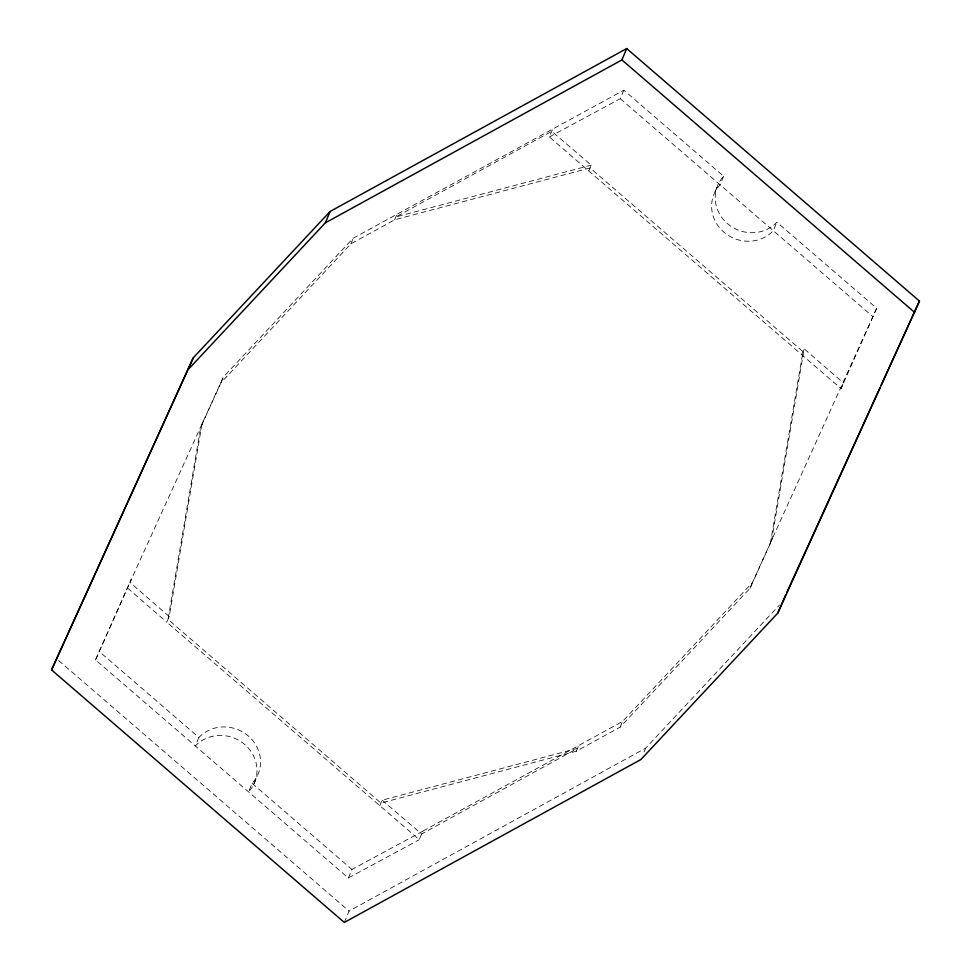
<?xml version="1.0" encoding="UTF-8"?>
<svg xmlns="http://www.w3.org/2000/svg" width="971" height="971" viewBox="0 0 971 971"><rect width="100%" height="100%" fill="white"/><g stroke="black" fill="none" stroke-linecap="round" stroke-linejoin="round"><path stroke-width="0.73" stroke-dasharray="4.86 3.64" d="M203.121 421.511L200.73 427.191L168.007 619.364L380.923 803.029L576.349 751.202L620.178 727.121L750.037 588.244L772.661 538.116M169.209 616.524L129.968 582.394L223.354 377.076L353.213 238.198L623.843 90.169L723.638 176.261A35.381 33.16 22.8 0 0 727.437 223.621A35.381 33.16 22.8 0 0 776.873 222.177L876.679 308.268L752.428 582.564L622.569 721.441L422.834 831.164L419.254 839.684L166.818 622.205L169.209 616.524L201.932 424.351M770.27 543.809L802.993 351.636L590.077 167.971L394.651 219.798L350.822 243.879L220.963 382.756L200.73 427.191M771.46 540.956L804.182 348.795L843.423 382.914M95.522 659.892L131.17 579.553L95.522 659.892L348.358 877.99L419.254 839.684M220.963 382.756L223.354 377.076M350.822 243.879L353.213 238.198M394.651 219.798L397.042 214.118M198.909 737.462L195.329 745.983A35.381 33.16 22.8 0 1 244.753 744.539A35.381 33.16 22.8 0 1 248.552 791.899L252.132 783.366A35.381 33.16 22.8 0 0 248.333 736.018A35.381 33.16 22.8 0 0 198.909 737.462L99.103 651.371M253.552 784.799L257.133 776.278M876.679 308.268L841.032 388.606L549.355 136.996L552.936 128.475M588.887 170.811L591.278 165.131L551.746 131.316L395.852 216.958L591.278 165.131M549.355 136.996L620.251 98.69L623.843 90.169M348.358 877.99L351.939 869.458L422.834 831.164M379.722 805.869L382.113 800.189L577.539 748.362L421.645 834.004L382.113 800.189M344.304 922.45L349.087 911.077L645.666 748.156L779.47 605.054M715.057 191.882L718.649 183.361M723.638 176.261L720.057 184.781A35.381 33.16 22.8 0 0 723.856 232.142A35.381 33.16 22.8 0 0 773.292 230.697L776.873 222.177M576.349 751.202L578.728 745.522M620.178 727.121L622.569 721.441M801.791 354.476L804.182 348.795M644.076 751.942L645.666 748.156M750.037 588.244L752.428 582.564M841.032 388.606L844.612 380.074M620.251 98.69L873.087 316.789M252.132 783.366L351.939 869.458M58.624 660.523L349.087 911.077M127.577 588.086L166.818 622.205"/><path stroke-width="1.46" d="M51.548 669.917L193.229 357.874L330.116 211.472L626.696 48.55L919.452 301.083L777.771 613.126L640.884 759.528L344.304 922.45L51.548 669.917L193.229 357.874M188.447 369.247L325.334 222.845L330.116 211.472M325.334 222.845L621.913 59.923L626.696 48.55M777.771 613.126L785.697 594.859M786.947 592.104L879.884 387.975M881.146 385.22L919.452 301.083M621.913 59.923L914.67 312.456"/></g></svg>
